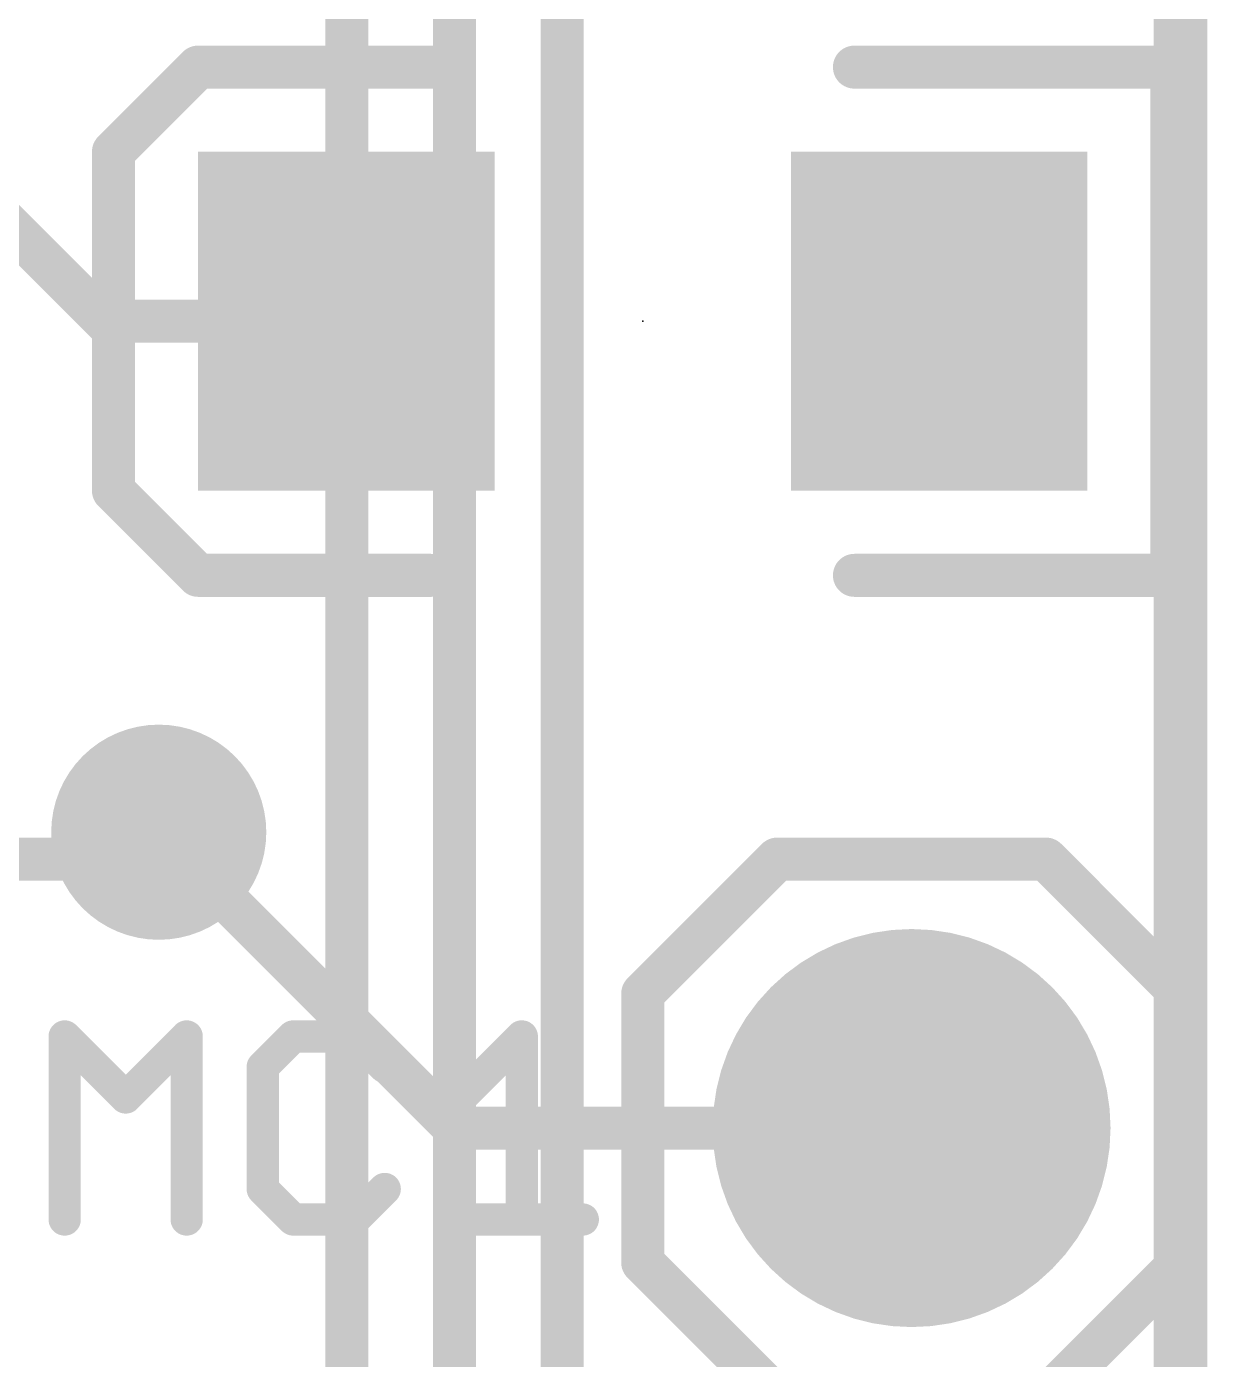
# Model space of a CAD drawing. Extents: x -2.8 to 25.5, y -2.5 to 56.
# Drawn here: x 19.95 to 25.53, y 17.96 to 24.25 of the extents above; entities that cross this region are included whole.
import ezdxf

# ---------------------------------------------------------------- set-up
doc = ezdxf.new("R2010")
doc.units = 0
for name, color, linetype in [('1', 12, 'CONTINUOUS'), ('16', 132, 'CONTINUOUS'), ('17', 110, 'CONTINUOUS'), ('18', 110, 'CONTINUOUS'), ('20', 53, 'CONTINUOUS'), ('21', 41, 'CONTINUOUS'), ('23', 53, 'CONTINUOUS'), ('51', 53, 'CONTINUOUS')]:
    doc.layers.add(name, color=color, linetype=linetype)

# ---------------------------------------------------------------- blocks, each defined once
blk = doc.blocks.new('RECT')
blk.add_solid([(-0.5, -0.5), (0.5, -0.5), (-0.5, 0.5), (0.5, 0.5)])
blk = doc.blocks.new('ROUNDP')
at = {"const_width": 0.5}
blk.add_lwpolyline([(0, -0.25, 1), (0, 0.25, 1), (0, -0.25)], format="xyb", dxfattribs=at)
blk = doc.blocks.new('ROUNDV')
at = {"const_width": 0.5}
blk.add_lwpolyline([(0, -0.25, 1), (0, 0.25, 1), (0, -0.25)], format="xyb", dxfattribs=at)

msp = doc.modelspace()

# ---------------------------------------------------------------- linework, layer by layer
at = {"layer": '1'}
for points, const_width in [([(25.4, 55.88), (25.4, 0)], 0.254), ([(19.47, 23.71), (20.32, 22.86)], 0.2032), ([(20.32, 22.86), (21.46, 22.86)], 0.2032), ([(20.574, 20.447), (21.971, 19.05)], 0.2032), ([(21.971, 19.05), (24.13, 19.05)], 0.2032)]:
    msp.add_lwpolyline(points, dxfattribs=dict(at, const_width=const_width))
at = {"layer": '1', "const_width": 0.1016}
for points in [[(20.32, 22.9108, 1), (20.32, 22.8092)], [(20.2841, 22.8241, 1), (20.3559, 22.8959)], [(21.46, 22.8092, 1), (21.46, 22.9108)], [(20.6099, 20.4829, 1), (20.5381, 20.4111)], [(21.971, 19.1008, 1), (21.971, 18.9992)], [(21.9351, 19.0141, 1), (22.0069, 19.0859)], [(24.13, 18.9992, 1), (24.13, 19.1008)]]:
    msp.add_lwpolyline(points, format="xyb", dxfattribs=at)
at = {"layer": '16'}
for points, const_width in [([(25.4, 55.88), (25.4, 0)], 0.254), ([(22.479, 16.891), (22.479, 25.4)], 0.2032), ([(21.971, 16.129), (21.971, 25.019)], 0.2032), ([(21.463, 15.748), (21.463, 24.638)], 0.2032), ([(20.447, 20.32), (20.574, 20.447)], 0.2032), ([(12.7, 20.32), (20.447, 20.32)], 0.2032)]:
    msp.add_lwpolyline(points, dxfattribs=dict(at, const_width=const_width))
at = {"layer": '16', "const_width": 0.1016}
for points in [[(20.6099, 20.4111, 1), (20.5381, 20.4829)], [(20.4111, 20.3559, 1), (20.4829, 20.2841)], [(20.447, 20.2692, 1), (20.447, 20.3708)]]:
    msp.add_lwpolyline(points, format="xyb", dxfattribs=at)
at = {"layer": '20', "const_width": 0.254}
msp.add_lwpolyline([(25.4, 55.88), (25.4, 0)], dxfattribs=at)
at = {"layer": '21'}
for points, const_width in [([(20.76, 24.06), (20.36, 23.66)], 0.2032), ([(21.86, 24.06), (20.76, 24.06)], 0.2032), ([(23.86, 24.06), (25.36, 24.06)], 0.2032), ([(25.36, 24.06), (25.36, 21.66)], 0.2032), ([(20.36, 23.66), (20.36, 22.06)], 0.2032), ([(20.36, 22.06), (20.76, 21.66)], 0.2032), ([(20.76, 21.66), (21.86, 21.66)], 0.2032), ([(25.36, 21.66), (23.86, 21.66)], 0.2032), ([(22.86, 19.685), (23.495, 20.32)], 0.2032), ([(23.495, 20.32), (24.765, 20.32)], 0.2032), ([(24.765, 20.32), (25.4, 19.685)], 0.2032), ([(22.86, 18.415), (22.86, 19.685)], 0.2032), ([(25.4, 19.685), (25.4, 18.415)], 0.2032), ([(20.1296, 18.6182), (20.1296, 19.4825)], 0.1524), ([(20.1296, 19.4825), (20.4178, 19.1944)], 0.1524), ([(20.4178, 19.1944), (20.7059, 19.4825)], 0.1524), ([(20.7059, 19.4825), (20.7059, 18.6182)], 0.1524), ([(21.2092, 19.4825), (21.0652, 19.3385)], 0.1524), ([(21.4973, 19.4825), (21.2092, 19.4825)], 0.1524), ([(21.6414, 19.3385), (21.4973, 19.4825)], 0.1524), ([(22.0007, 19.1944), (22.2888, 19.4825)], 0.1524), ([(22.2888, 19.4825), (22.2888, 18.6182)], 0.1524), ([(21.0652, 19.3385), (21.0652, 18.7623)], 0.1524), ([(21.0652, 18.7623), (21.2092, 18.6182)], 0.1524), ([(21.4973, 18.6182), (21.6414, 18.7623)], 0.1524), ([(21.2092, 18.6182), (21.4973, 18.6182)], 0.1524), ([(22.0007, 18.6182), (22.5769, 18.6182)], 0.1524), ([(23.495, 17.78), (22.86, 18.415)], 0.2032), ([(25.4, 18.415), (24.765, 17.78)], 0.2032)]:
    msp.add_lwpolyline(points, dxfattribs=dict(at, const_width=const_width))
for points, const_width in [([(20.76, 24.1108, 1), (20.76, 24.0092)], 0.1016), ([(20.7959, 24.0241, 1), (20.7241, 24.0959)], 0.1016), ([(21.86, 24.0092, 1), (21.86, 24.1108)], 0.1016), ([(23.86, 24.1108, 1), (23.86, 24.0092)], 0.1016), ([(25.4108, 24.06, 1), (25.3092, 24.06)], 0.1016), ([(25.36, 24.0092, 1), (25.36, 24.1108)], 0.1016), ([(20.4108, 23.66, 1), (20.3092, 23.66)], 0.1016), ([(20.3241, 23.6959, 1), (20.3959, 23.6241)], 0.1016), ([(20.3959, 22.0959, 1), (20.3241, 22.0241)], 0.1016), ([(20.3092, 22.06, 1), (20.4108, 22.06)], 0.1016), ([(20.76, 21.7108, 1), (20.76, 21.6092)], 0.1016), ([(20.7241, 21.6241, 1), (20.7959, 21.6959)], 0.1016), ([(21.86, 21.6092, 1), (21.86, 21.7108)], 0.1016), ([(23.86, 21.7108, 1), (23.86, 21.6092)], 0.1016), ([(25.36, 21.6092, 1), (25.36, 21.7108)], 0.1016), ([(25.3092, 21.66, 1), (25.4108, 21.66)], 0.1016), ([(23.495, 20.3708, 1), (23.495, 20.2692)], 0.1016), ([(23.5309, 20.2841, 1), (23.4591, 20.3559)], 0.1016), ([(24.8009, 20.3559, 1), (24.7291, 20.2841)], 0.1016), ([(24.765, 20.2692, 1), (24.765, 20.3708)], 0.1016), ([(22.9108, 19.685, 1), (22.8092, 19.685)], 0.1016), ([(22.8241, 19.7209, 1), (22.8959, 19.6491)], 0.1016), ([(25.4508, 19.685, 1), (25.3492, 19.685)], 0.1016), ([(25.3641, 19.6491, 1), (25.4359, 19.7209)], 0.1016), ([(20.1566, 19.5095, 1), (20.1027, 19.4556)], 0.0762), ([(20.1677, 19.4825, 1), (20.0915, 19.4825)], 0.0762), ([(20.744, 19.4825, 1), (20.6678, 19.4825)], 0.0762), ([(20.7328, 19.4556, 1), (20.6789, 19.5095)], 0.0762), ([(21.2092, 19.5206, 1), (21.2092, 19.4444)], 0.0762), ([(21.2362, 19.4556, 1), (21.1823, 19.5095)], 0.0762), ([(21.5243, 19.5095, 1), (21.4704, 19.4556)], 0.0762), ([(21.4973, 19.4444, 1), (21.4973, 19.5206)], 0.0762), ([(22.3269, 19.4825, 1), (22.2507, 19.4825)], 0.0762), ([(22.3157, 19.4556, 1), (22.2618, 19.5095)], 0.0762), ([(21.0382, 19.3654, 1), (21.0921, 19.3115)], 0.0762), ([(21.1033, 19.3385, 1), (21.0271, 19.3385)], 0.0762), ([(21.6144, 19.3115, 1), (21.6683, 19.3654)], 0.0762), ([(20.3908, 19.2214, 1), (20.4447, 19.1675)], 0.0762), ([(20.3908, 19.1675, 1), (20.4447, 19.2214)], 0.0762), ([(21.9737, 19.2214, 1), (22.0276, 19.1675)], 0.0762), ([(21.0921, 18.7892, 1), (21.0382, 18.7353)], 0.0762), ([(21.6683, 18.7353, 1), (21.6144, 18.7892)], 0.0762), ([(21.0271, 18.7623, 1), (21.1033, 18.7623)], 0.0762), ([(21.2092, 18.6563, 1), (21.2092, 18.5801)], 0.0762), ([(21.4973, 18.5801, 1), (21.4973, 18.6563)], 0.0762), ([(22.0007, 18.6563, 1), (22.0007, 18.5801)], 0.0762), ([(22.5769, 18.5801, 1), (22.5769, 18.6563)], 0.0762), ([(20.0915, 18.6182, 1), (20.1677, 18.6182)], 0.0762), ([(20.6678, 18.6182, 1), (20.744, 18.6182)], 0.0762), ([(21.1823, 18.5913, 1), (21.2362, 18.6451)], 0.0762), ([(21.4704, 18.6451, 1), (21.5243, 18.5913)], 0.0762), ([(22.2507, 18.6182, 1), (22.3269, 18.6182)], 0.0762), ([(22.8959, 18.4509, 1), (22.8241, 18.3791)], 0.1016), ([(25.4359, 18.3791, 1), (25.3641, 18.4509)], 0.1016), ([(22.8092, 18.415, 1), (22.9108, 18.415)], 0.1016), ([(25.3492, 18.415, 1), (25.4508, 18.415)], 0.1016)]:
    msp.add_lwpolyline(points, format="xyb", dxfattribs=dict(at, const_width=const_width))
at = {"layer": '23'}
msp.add_point((22.86, 22.86), dxfattribs=at)

# ---------------------------------------------------------------- block references
at = {"layer": '1', "xscale": 1.6, "yscale": 1.4, "rotation": 270}
for p in [(21.46, 22.86), (24.26, 22.86)]:
    msp.add_blockref('RECT', p, dxfattribs=at)
at = {"layer": '17', "xscale": 1.8796, "yscale": 1.8796, "rotation": 180}
msp.add_blockref('ROUNDP', (24.13, 19.05), dxfattribs=at)
msp.add_blockref('ROUNDP', (24.13, 19.05), dxfattribs=at)
at = {"layer": '18', "xscale": 1.016, "yscale": 1.016}
msp.add_blockref('ROUNDV', (20.574, 20.447), dxfattribs=at)
msp.add_blockref('ROUNDV', (20.574, 20.447), dxfattribs=at)
at = {"layer": '51', "xscale": 0.508, "yscale": 0.508, "rotation": 90}
msp.add_blockref('RECT', (24.13, 19.05), dxfattribs=at)

doc.saveas('drawing.dxf')
